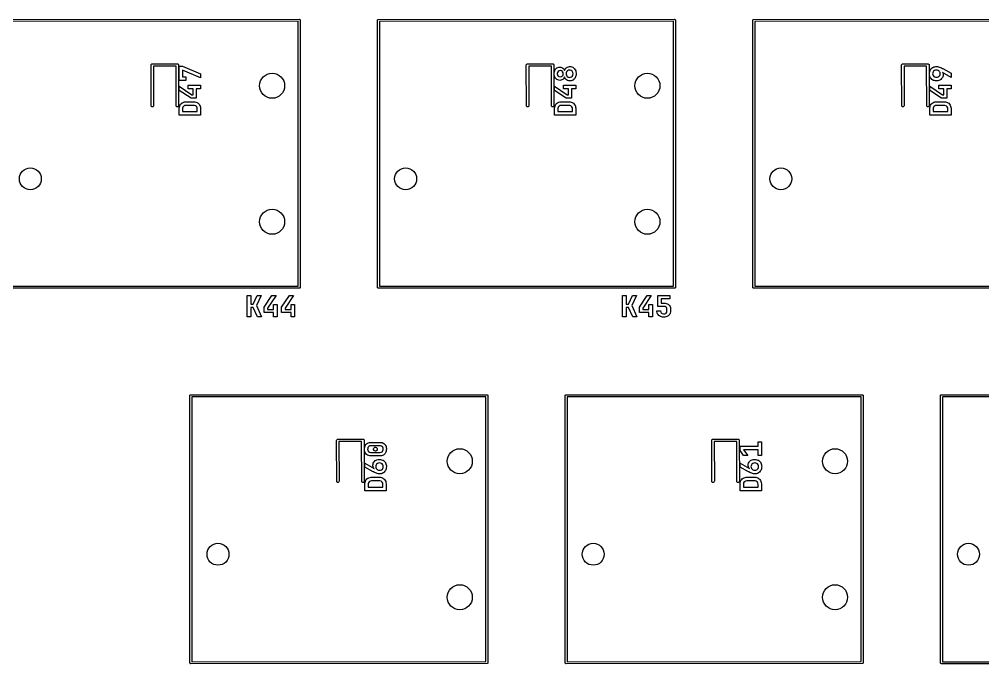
# Model space of a CAD drawing. Extents: x 0.7 to 11, y -6.1 to -1.6.
# Drawn here: x 2.046 to 3.865, y -5.065 to -3.848 of the extents above; entities that cross this region are included whole.
import ezdxf

# ---------------------------------------------------------------- set-up
doc = ezdxf.new("R2010")
doc.units = 0
doc.header["$MEASUREMENT"] = 0
doc.layers.add('BLACK', color=7, linetype='CONTINUOUS')

msp = doc.modelspace()

# ---------------------------------------------------------------- linework, layer by layer
at = {"layer": 'BLACK', "linetype": 'CONTINUOUS'}
for p, q in [((2.015, -3.8486), (2.5748, -3.8484)), ((2.5728, -3.8522), (2.0176, -3.8524)), ((2.573, -4.3524), (2.5728, -3.8522)), ((2.5748, -3.8484), (2.5756, -3.8486)), ((2.5756, -3.8486), (2.5766, -3.8496)), ((2.5766, -3.8496), (2.5768, -4.3543)), ((2.7224, -3.8504), (2.7226, -3.8496)), ((2.7226, -4.3551), (2.7224, -3.8504)), ((2.7226, -3.8496), (2.7237, -3.8486)), ((2.7237, -3.8486), (3.2835, -3.8484)), ((3.2815, -3.8522), (2.7262, -3.8524)), ((2.7262, -3.8524), (2.7264, -4.3525)), ((3.2816, -4.3524), (3.2815, -3.8522)), ((3.2835, -3.8484), (3.2842, -3.8486)), ((3.2842, -3.8486), (3.2853, -3.8496)), ((3.2853, -3.8496), (3.2854, -4.3543)), ((3.4311, -3.8504), (3.4313, -3.8496)), ((3.4313, -4.3551), (3.4311, -3.8504)), ((3.4313, -3.8496), (3.4323, -3.8486)), ((3.4323, -3.8486), (3.9921, -3.8484)), ((3.9902, -3.8522), (3.4349, -3.8524)), ((3.4349, -3.8524), (3.435, -4.3525)), ((2.2949, -3.9346), (2.2951, -3.9337)), ((2.2951, -4.0127), (2.2949, -3.9346)), ((2.2951, -3.9337), (2.2963, -3.9325)), ((2.2963, -3.9325), (2.3445, -3.9323)), ((2.3421, -3.9368), (2.2994, -3.937)), ((2.2994, -3.937), (2.2996, -4.0118)), ((2.3423, -4.0127), (2.3421, -3.9368)), ((2.3445, -3.9323), (2.3454, -3.9325)), ((2.3454, -3.9325), (2.3467, -3.9337)), ((2.3467, -3.9337), (2.3469, -4.0118)), ((2.3482, -3.964), (2.3482, -3.9369)), ((2.3482, -3.9369), (2.3542, -3.9369)), ((2.3542, -3.9369), (2.3884, -3.9515)), ((2.3884, -3.959), (2.3542, -3.9443)), ((2.3542, -3.9443), (2.3542, -3.9571)), ((3.0035, -3.9346), (3.0037, -3.9337)), ((3.0037, -4.0127), (3.0035, -3.9346)), ((3.0037, -3.9337), (3.005, -3.9325)), ((3.005, -3.9325), (3.0531, -3.9323)), ((3.0508, -3.9368), (3.0081, -3.937)), ((3.0081, -3.937), (3.0083, -4.0118)), ((3.051, -4.0127), (3.0508, -3.9368)), ((3.0531, -3.9323), (3.0541, -3.9325)), ((3.0541, -3.9325), (3.0553, -3.9337)), ((3.0553, -3.9337), (3.0555, -4.0118)), ((3.0564, -3.9492), (3.0567, -3.9471)), ((3.0567, -3.9471), (3.0574, -3.9452)), ((3.0574, -3.9452), (3.0576, -3.9447)), ((3.0576, -3.9447), (3.0587, -3.9429)), ((3.0587, -3.9429), (3.06, -3.9414)), ((3.06, -3.9414), (3.0614, -3.9403)), ((3.0614, -3.9403), (3.0632, -3.9394)), ((3.0636, -3.947), (3.0624, -3.9487)), ((3.0632, -3.9394), (3.0651, -3.9388)), ((3.0639, -3.9467), (3.0636, -3.947)), ((3.0656, -3.9457), (3.0639, -3.9467)), ((3.0651, -3.9388), (3.067, -3.9387)), ((3.0676, -3.9454), (3.0656, -3.9457)), ((3.067, -3.9387), (3.069, -3.9389)), ((3.0681, -3.9454), (3.0676, -3.9454)), ((3.0701, -3.9458), (3.0681, -3.9454)), ((3.069, -3.9389), (3.0709, -3.9395)), ((3.0717, -3.947), (3.0701, -3.9458)), ((3.0709, -3.9395), (3.0727, -3.9405)), ((3.0722, -3.9475), (3.0717, -3.947)), ((3.073, -3.9493), (3.0722, -3.9475)), ((3.0727, -3.9405), (3.0741, -3.9419)), ((3.0741, -3.9419), (3.0752, -3.9437)), ((3.0752, -3.9437), (3.0757, -3.9453)), ((3.0757, -3.9453), (3.0758, -3.9453)), ((3.0758, -3.9453), (3.0764, -3.9434)), ((3.0764, -3.9434), (3.0773, -3.9417)), ((3.0773, -3.9417), (3.0777, -3.9412)), ((3.0777, -3.9412), (3.0791, -3.9398)), ((3.0796, -3.9478), (3.079, -3.9497)), ((3.0791, -3.9398), (3.0808, -3.9388)), ((3.0807, -3.9462), (3.0796, -3.9478)), ((3.0815, -3.9455), (3.0807, -3.9462)), ((3.0808, -3.9388), (3.0811, -3.9386)), ((3.0811, -3.9386), (3.083, -3.9379)), ((3.0833, -3.9446), (3.0815, -3.9455)), ((3.083, -3.9379), (3.0851, -3.9376)), ((3.0853, -3.9443), (3.0833, -3.9446)), ((3.0851, -3.9376), (3.0857, -3.9376)), ((3.0864, -3.9444), (3.0853, -3.9443)), ((3.0857, -3.9376), (3.0878, -3.9378)), ((3.0884, -3.945), (3.0864, -3.9444)), ((3.0878, -3.9378), (3.0897, -3.9383)), ((3.09, -3.9462), (3.0884, -3.945)), ((3.0897, -3.9383), (3.0915, -3.9391)), ((3.0909, -3.9474), (3.09, -3.9462)), ((3.0916, -3.9492), (3.0909, -3.9474)), ((3.0915, -3.9391), (3.0919, -3.9393)), ((3.0919, -3.9393), (3.0935, -3.9405)), ((3.0935, -3.9405), (3.0948, -3.942)), ((3.0948, -3.942), (3.0959, -3.9437)), ((3.0959, -3.9437), (3.0961, -3.9441)), ((3.0961, -3.9441), (3.0968, -3.9459)), ((3.0968, -3.9459), (3.0973, -3.9478)), ((3.0973, -3.9478), (3.0976, -3.95)), ((3.7122, -3.9346), (3.7124, -3.9337)), ((3.7124, -4.0127), (3.7122, -3.9346)), ((3.7124, -3.9337), (3.7137, -3.9325)), ((3.7137, -3.9325), (3.7618, -3.9323)), ((3.7595, -3.9368), (3.7168, -3.937)), ((3.7168, -3.937), (3.7169, -4.0118)), ((3.7596, -4.0127), (3.7595, -3.9368)), ((3.7618, -3.9323), (3.7627, -3.9325)), ((3.7627, -3.9325), (3.764, -3.9337)), ((3.764, -3.9337), (3.7642, -4.0118)), ((3.765, -3.9492), (3.7654, -3.9471)), ((3.7654, -3.9471), (3.766, -3.9452)), ((3.766, -3.9452), (3.7666, -3.944)), ((3.7666, -3.944), (3.7677, -3.9422)), ((3.7677, -3.9422), (3.7692, -3.9407)), ((3.7692, -3.9407), (3.7709, -3.9395)), ((3.7709, -3.9395), (3.7712, -3.9393)), ((3.7717, -3.9476), (3.771, -3.9495)), ((3.7712, -3.9393), (3.773, -3.9385)), ((3.7726, -3.9464), (3.7717, -3.9476)), ((3.7741, -3.9452), (3.7726, -3.9464)), ((3.773, -3.9385), (3.7749, -3.9379)), ((3.776, -3.9445), (3.7741, -3.9452)), ((3.7749, -3.9379), (3.777, -3.9376)), ((3.7779, -3.9443), (3.776, -3.9445)), ((3.777, -3.9376), (3.7782, -3.9376)), ((3.7797, -3.9445), (3.7779, -3.9443)), ((3.7782, -3.9376), (3.7803, -3.9377)), ((3.7815, -3.9451), (3.7797, -3.9445)), ((3.7803, -3.9377), (3.7822, -3.9382)), ((3.7832, -3.9462), (3.7815, -3.9451)), ((3.7822, -3.9382), (3.7837, -3.9386)), ((3.7841, -3.9474), (3.7832, -3.9462)), ((3.7837, -3.9386), (3.7856, -3.9393)), ((3.7849, -3.9492), (3.7841, -3.9474)), ((3.7856, -3.9393), (3.7875, -3.9402)), ((3.7875, -3.9402), (3.7893, -3.9411)), ((3.7893, -3.9411), (3.7899, -3.9414)), ((3.7899, -3.9414), (3.8057, -3.9501)), ((2.3608, -3.964), (2.3482, -3.964)), ((2.3542, -3.9571), (2.3608, -3.9571)), ((2.3608, -3.9571), (2.3608, -3.964)), ((2.3884, -3.9515), (2.3884, -3.959)), ((3.0563, -3.9512), (3.0564, -3.9492)), ((3.0563, -3.9519), (3.0563, -3.9512)), ((3.0563, -3.9512), (3.0563, -3.9512)), ((3.0564, -3.9538), (3.0563, -3.9519)), ((3.0569, -3.9558), (3.0564, -3.9538)), ((3.0576, -3.9577), (3.0569, -3.9558)), ((3.0586, -3.9593), (3.0576, -3.9577)), ((3.0599, -3.9609), (3.0586, -3.9593)), ((3.0614, -3.9621), (3.0599, -3.9609)), ((3.0632, -3.963), (3.0614, -3.9621)), ((3.0624, -3.9487), (3.062, -3.9507)), ((3.062, -3.9507), (3.062, -3.9512)), ((3.062, -3.9512), (3.0622, -3.9531)), ((3.0622, -3.9531), (3.0632, -3.9549)), ((3.0632, -3.9549), (3.0636, -3.9554)), ((3.0651, -3.9635), (3.0632, -3.963)), ((3.0636, -3.9554), (3.0652, -3.9565)), ((3.067, -3.9637), (3.0651, -3.9635)), ((3.0652, -3.9565), (3.0672, -3.9569)), ((3.069, -3.9635), (3.067, -3.9637)), ((3.0672, -3.9569), (3.0676, -3.957)), ((3.0676, -3.957), (3.0697, -3.9567)), ((3.0709, -3.9629), (3.069, -3.9635)), ((3.0697, -3.9567), (3.0714, -3.9557)), ((3.0727, -3.9619), (3.0709, -3.9629)), ((3.0714, -3.9557), (3.0717, -3.9554)), ((3.0717, -3.9554), (3.0729, -3.9537)), ((3.0739, -3.9608), (3.0727, -3.9619)), ((3.0729, -3.9537), (3.0733, -3.9517)), ((3.0733, -3.9512), (3.073, -3.9493)), ((3.0733, -3.9517), (3.0733, -3.9512)), ((3.0733, -3.9512), (3.0733, -3.9512)), ((3.075, -3.959), (3.0739, -3.9608)), ((3.0757, -3.9571), (3.075, -3.959)), ((3.0758, -3.9571), (3.0757, -3.9571)), ((3.0759, -3.9577), (3.0758, -3.9571)), ((3.0766, -3.9595), (3.0759, -3.9577)), ((3.0777, -3.9611), (3.0766, -3.9595)), ((3.0779, -3.9614), (3.0777, -3.9611)), ((3.0795, -3.9628), (3.0779, -3.9614)), ((3.079, -3.9497), (3.0789, -3.9512)), ((3.0789, -3.9512), (3.0791, -3.9532)), ((3.0791, -3.9532), (3.0798, -3.955)), ((3.0811, -3.9638), (3.0795, -3.9628)), ((3.0798, -3.955), (3.0807, -3.9562)), ((3.0807, -3.9562), (3.0823, -3.9574)), ((3.0818, -3.9641), (3.0811, -3.9638)), ((3.0837, -3.9646), (3.0818, -3.9641)), ((3.0823, -3.9574), (3.0841, -3.958)), ((3.0857, -3.9648), (3.0837, -3.9646)), ((3.0841, -3.958), (3.0853, -3.9581)), ((3.0853, -3.9581), (3.0873, -3.9578)), ((3.0861, -3.9648), (3.0857, -3.9648)), ((3.0882, -3.9646), (3.0861, -3.9648)), ((3.0873, -3.9578), (3.0892, -3.9569)), ((3.0901, -3.964), (3.0882, -3.9646)), ((3.0892, -3.9569), (3.09, -3.9562)), ((3.09, -3.9562), (3.0911, -3.9546)), ((3.0919, -3.9631), (3.0901, -3.964)), ((3.0911, -3.9546), (3.0917, -3.9526)), ((3.0918, -3.9512), (3.0916, -3.9492)), ((3.0917, -3.9526), (3.0918, -3.9512)), ((3.0922, -3.9629), (3.0919, -3.9631)), ((3.0937, -3.9616), (3.0922, -3.9629)), ((3.095, -3.9601), (3.0937, -3.9616)), ((3.0961, -3.9583), (3.095, -3.9601)), ((3.0966, -3.9571), (3.0961, -3.9583)), ((3.0972, -3.9552), (3.0966, -3.9571)), ((3.0975, -3.9532), (3.0972, -3.9552)), ((3.0976, -3.9512), (3.0975, -3.9532)), ((3.0976, -3.95), (3.0976, -3.9512)), ((3.7649, -3.9512), (3.765, -3.9492)), ((3.765, -3.9525), (3.7649, -3.9512)), ((3.7649, -3.9512), (3.7649, -3.9512)), ((3.7652, -3.9546), (3.765, -3.9525)), ((3.7658, -3.9566), (3.7652, -3.9546)), ((3.7665, -3.9584), (3.7658, -3.9566)), ((3.7668, -3.9588), (3.7665, -3.9584)), ((3.7679, -3.9605), (3.7668, -3.9588)), ((3.7694, -3.9619), (3.7679, -3.9605)), ((3.7711, -3.9631), (3.7694, -3.9619)), ((3.771, -3.9495), (3.7708, -3.9512)), ((3.7708, -3.9512), (3.771, -3.9531)), ((3.771, -3.9531), (3.7717, -3.9548)), ((3.7722, -3.9637), (3.7711, -3.9631)), ((3.7717, -3.9548), (3.7729, -3.9563)), ((3.7741, -3.9643), (3.7722, -3.9637)), ((3.7729, -3.9563), (3.7741, -3.9572)), ((3.7741, -3.9572), (3.776, -3.9579)), ((3.7761, -3.9647), (3.7741, -3.9643)), ((3.776, -3.9579), (3.7779, -3.958)), ((3.7781, -3.9648), (3.7761, -3.9647)), ((3.7779, -3.958), (3.7799, -3.9579)), ((3.7787, -3.9648), (3.7781, -3.9648)), ((3.7807, -3.9646), (3.7787, -3.9648)), ((3.7799, -3.9579), (3.7817, -3.9572)), ((3.7827, -3.9641), (3.7807, -3.9646)), ((3.7817, -3.9572), (3.7833, -3.956)), ((3.7846, -3.9632), (3.7827, -3.9641)), ((3.7833, -3.956), (3.7843, -3.9548)), ((3.7843, -3.9548), (3.785, -3.9529)), ((3.785, -3.963), (3.7846, -3.9632)), ((3.7852, -3.9512), (3.7849, -3.9492)), ((3.785, -3.9529), (3.7852, -3.9512)), ((3.7866, -3.9618), (3.785, -3.963)), ((3.7879, -3.9605), (3.7866, -3.9618)), ((3.7891, -3.9589), (3.7879, -3.9605)), ((3.7893, -3.9585), (3.7891, -3.9589)), ((3.79, -3.9568), (3.7893, -3.9585)), ((3.8057, -3.9581), (3.7894, -3.9487)), ((3.7894, -3.9487), (3.7899, -3.9494)), ((3.7899, -3.9494), (3.7905, -3.9507)), ((3.7905, -3.9549), (3.79, -3.9568)), ((3.7905, -3.9507), (3.7907, -3.9527)), ((3.7907, -3.9528), (3.7905, -3.9549)), ((3.7907, -3.9527), (3.7907, -3.9528)), ((3.8057, -3.9501), (3.8057, -3.9581)), ((2.3482, -3.9826), (2.3482, -3.975)), ((2.3482, -3.975), (2.3722, -3.9909)), ((2.3704, -3.9975), (2.3482, -3.9826)), ((2.3652, -3.9797), (2.3652, -3.9728)), ((2.3652, -3.9728), (2.3884, -3.9728)), ((2.3743, -3.9797), (2.3652, -3.9797)), ((2.3743, -3.9909), (2.3743, -3.9797)), ((2.3884, -3.9797), (2.3804, -3.9797)), ((2.3804, -3.9797), (2.3804, -3.9975)), ((2.3884, -3.9728), (2.3884, -3.9797)), ((3.0568, -3.9826), (3.0568, -3.975)), ((3.0568, -3.975), (3.0809, -3.9909)), ((3.0791, -3.9975), (3.0568, -3.9826)), ((3.0739, -3.9797), (3.0739, -3.9728)), ((3.0739, -3.9728), (3.097, -3.9728)), ((3.083, -3.9797), (3.0739, -3.9797)), ((3.083, -3.9909), (3.083, -3.9797)), ((3.097, -3.9797), (3.0891, -3.9797)), ((3.0891, -3.9797), (3.0891, -3.9975)), ((3.097, -3.9728), (3.097, -3.9797)), ((3.7655, -3.9826), (3.7655, -3.975)), ((3.7655, -3.975), (3.7896, -3.9909)), ((3.7878, -3.9975), (3.7655, -3.9826)), ((3.7826, -3.9797), (3.7826, -3.9728)), ((3.7826, -3.9728), (3.8057, -3.9728)), ((3.7917, -3.9797), (3.7826, -3.9797)), ((3.7917, -3.9909), (3.7917, -3.9797)), ((3.8057, -3.9797), (3.7977, -3.9797)), ((3.7977, -3.9797), (3.7977, -3.9975)), ((3.8057, -3.9728), (3.8057, -3.9797)), ((2.3804, -3.9975), (2.3704, -3.9975)), ((2.3722, -3.9909), (2.3743, -3.9909)), ((3.0891, -3.9975), (3.0791, -3.9975)), ((3.0809, -3.9909), (3.083, -3.9909)), ((3.7977, -3.9975), (3.7878, -3.9975)), ((3.7896, -3.9909), (3.7917, -3.9909)), ((2.2963, -4.014), (2.2951, -4.0127)), ((2.2981, -4.014), (2.2963, -4.014)), ((2.2994, -4.0127), (2.2981, -4.014)), ((2.2996, -4.0118), (2.2994, -4.0127)), ((2.3436, -4.014), (2.3423, -4.0127)), ((2.3454, -4.014), (2.3436, -4.014)), ((2.3467, -4.0127), (2.3454, -4.014)), ((2.3469, -4.0118), (2.3467, -4.0127)), ((2.3482, -4.0177), (2.3483, -4.0157)), ((2.3482, -4.0297), (2.3482, -4.0177)), ((2.3483, -4.0157), (2.3486, -4.0137)), ((2.3486, -4.0137), (2.3492, -4.0118)), ((2.3492, -4.0118), (2.3497, -4.0106)), ((2.3497, -4.0106), (2.3508, -4.0089)), ((2.3508, -4.0089), (2.3521, -4.0074)), ((2.3521, -4.0074), (2.3537, -4.0062)), ((2.3537, -4.0062), (2.3541, -4.006)), ((2.3541, -4.006), (2.3559, -4.0051)), ((2.3544, -4.0165), (2.3543, -4.0177)), ((2.3543, -4.0177), (2.3543, -4.0228)), ((2.3549, -4.0146), (2.3544, -4.0165)), ((2.3561, -4.013), (2.3549, -4.0146)), ((2.3559, -4.0051), (2.358, -4.0045)), ((2.3569, -4.0123), (2.3561, -4.013)), ((2.3587, -4.0114), (2.3569, -4.0123)), ((2.358, -4.0045), (2.36, -4.0043)), ((2.3607, -4.0112), (2.3587, -4.0114)), ((2.36, -4.0043), (2.3607, -4.0043)), ((2.3607, -4.0043), (2.3758, -4.0043)), ((2.3758, -4.0112), (2.3607, -4.0112)), ((2.3758, -4.0043), (2.3778, -4.0044)), ((2.3768, -4.0113), (2.3758, -4.0112)), ((2.3788, -4.0118), (2.3768, -4.0113)), ((2.3778, -4.0044), (2.3797, -4.0048)), ((2.3805, -4.013), (2.3788, -4.0118)), ((2.3797, -4.0048), (2.3817, -4.0056)), ((2.3811, -4.0138), (2.3805, -4.013)), ((2.382, -4.0157), (2.3811, -4.0138)), ((2.3817, -4.0056), (2.3824, -4.006)), ((2.3822, -4.0177), (2.382, -4.0157)), ((2.3822, -4.0228), (2.3822, -4.0177)), ((2.3824, -4.006), (2.3841, -4.0071)), ((2.3841, -4.0071), (2.3855, -4.0086)), ((2.3855, -4.0086), (2.3866, -4.0103)), ((2.3866, -4.0103), (2.3868, -4.0106)), ((2.3868, -4.0106), (2.3876, -4.0124)), ((2.3876, -4.0124), (2.3881, -4.0144)), ((2.3881, -4.0144), (2.3883, -4.0165)), ((2.3883, -4.0165), (2.3884, -4.0177)), ((2.3884, -4.0177), (2.3884, -4.0297)), ((3.005, -4.014), (3.0037, -4.0127)), ((3.0068, -4.014), (3.005, -4.014)), ((3.0081, -4.0127), (3.0068, -4.014)), ((3.0083, -4.0118), (3.0081, -4.0127)), ((3.0522, -4.014), (3.051, -4.0127)), ((3.0541, -4.014), (3.0522, -4.014)), ((3.0553, -4.0127), (3.0541, -4.014)), ((3.0555, -4.0118), (3.0553, -4.0127)), ((3.0568, -4.0177), (3.0569, -4.0157)), ((3.0568, -4.0297), (3.0568, -4.0177)), ((3.0569, -4.0157), (3.0573, -4.0137)), ((3.0573, -4.0137), (3.0578, -4.0118)), ((3.0578, -4.0118), (3.0584, -4.0106)), ((3.0584, -4.0106), (3.0595, -4.0089)), ((3.0595, -4.0089), (3.0608, -4.0074)), ((3.0608, -4.0074), (3.0624, -4.0062)), ((3.0624, -4.0062), (3.0627, -4.006)), ((3.0627, -4.006), (3.0646, -4.0051)), ((3.0631, -4.0165), (3.063, -4.0177)), ((3.063, -4.0177), (3.063, -4.0228)), ((3.0636, -4.0146), (3.0631, -4.0165)), ((3.0647, -4.013), (3.0636, -4.0146)), ((3.0646, -4.0051), (3.0666, -4.0045)), ((3.0655, -4.0123), (3.0647, -4.013)), ((3.0674, -4.0114), (3.0655, -4.0123)), ((3.0666, -4.0045), (3.0687, -4.0043)), ((3.0694, -4.0112), (3.0674, -4.0114)), ((3.0687, -4.0043), (3.0694, -4.0043)), ((3.0694, -4.0043), (3.0844, -4.0043)), ((3.0844, -4.0112), (3.0694, -4.0112)), ((3.0844, -4.0043), (3.0865, -4.0044)), ((3.0855, -4.0113), (3.0844, -4.0112)), ((3.0875, -4.0118), (3.0855, -4.0113)), ((3.0865, -4.0044), (3.0884, -4.0048)), ((3.0891, -4.013), (3.0875, -4.0118)), ((3.0884, -4.0048), (3.0903, -4.0056)), ((3.0898, -4.0138), (3.0891, -4.013)), ((3.0906, -4.0157), (3.0898, -4.0138)), ((3.0903, -4.0056), (3.0911, -4.006)), ((3.0909, -4.0177), (3.0906, -4.0157)), ((3.0909, -4.0228), (3.0909, -4.0177)), ((3.0911, -4.006), (3.0927, -4.0071)), ((3.0927, -4.0071), (3.0941, -4.0086)), ((3.0941, -4.0086), (3.0953, -4.0103)), ((3.0953, -4.0103), (3.0955, -4.0106)), ((3.0955, -4.0106), (3.0962, -4.0124)), ((3.0962, -4.0124), (3.0967, -4.0144)), ((3.0967, -4.0144), (3.097, -4.0165)), ((3.097, -4.0165), (3.097, -4.0177)), ((3.097, -4.0177), (3.097, -4.0297)), ((3.7137, -4.014), (3.7124, -4.0127)), ((3.7155, -4.014), (3.7137, -4.014)), ((3.7167, -4.0127), (3.7155, -4.014)), ((3.7169, -4.0118), (3.7167, -4.0127)), ((3.7609, -4.014), (3.7596, -4.0127)), ((3.7627, -4.014), (3.7609, -4.014)), ((3.764, -4.0127), (3.7627, -4.014)), ((3.7642, -4.0118), (3.764, -4.0127)), ((3.7655, -4.0177), (3.7656, -4.0157)), ((3.7655, -4.0297), (3.7655, -4.0177)), ((3.7656, -4.0157), (3.7659, -4.0137)), ((3.7659, -4.0137), (3.7665, -4.0118)), ((3.7665, -4.0118), (3.767, -4.0106)), ((3.767, -4.0106), (3.7681, -4.0089)), ((3.7681, -4.0089), (3.7695, -4.0074)), ((3.7695, -4.0074), (3.7711, -4.0062)), ((3.7711, -4.0062), (3.7714, -4.006)), ((3.7714, -4.006), (3.7733, -4.0051)), ((3.7723, -4.0146), (3.7717, -4.0165)), ((3.7717, -4.0165), (3.7717, -4.0177)), ((3.7717, -4.0177), (3.7717, -4.0228)), ((3.7734, -4.013), (3.7723, -4.0146)), ((3.7733, -4.0051), (3.7753, -4.0045)), ((3.7742, -4.0123), (3.7734, -4.013)), ((3.776, -4.0114), (3.7742, -4.0123)), ((3.7753, -4.0045), (3.7773, -4.0043)), ((3.778, -4.0112), (3.776, -4.0114)), ((3.7773, -4.0043), (3.778, -4.0043)), ((3.778, -4.0043), (3.7931, -4.0043)), ((3.7931, -4.0112), (3.778, -4.0112)), ((3.7931, -4.0043), (3.7952, -4.0044)), ((3.7942, -4.0113), (3.7931, -4.0112)), ((3.7962, -4.0118), (3.7942, -4.0113)), ((3.7952, -4.0044), (3.7971, -4.0048)), ((3.7978, -4.013), (3.7962, -4.0118)), ((3.7971, -4.0048), (3.799, -4.0056)), ((3.7985, -4.0138), (3.7978, -4.013)), ((3.7993, -4.0157), (3.7985, -4.0138)), ((3.799, -4.0056), (3.7997, -4.006)), ((3.7995, -4.0177), (3.7993, -4.0157)), ((3.7995, -4.0228), (3.7995, -4.0177)), ((3.7997, -4.006), (3.8014, -4.0071)), ((3.8014, -4.0071), (3.8028, -4.0086)), ((3.8028, -4.0086), (3.8039, -4.0103)), ((3.8039, -4.0103), (3.8041, -4.0106)), ((3.8041, -4.0106), (3.8049, -4.0124)), ((3.8049, -4.0124), (3.8054, -4.0144)), ((3.8054, -4.0144), (3.8057, -4.0165)), ((3.8057, -4.0165), (3.8057, -4.0177)), ((3.8057, -4.0177), (3.8057, -4.0297)), ((2.3884, -4.0297), (2.3482, -4.0297)), ((2.3543, -4.0228), (2.3822, -4.0228)), ((3.097, -4.0297), (3.0568, -4.0297)), ((3.063, -4.0228), (3.0909, -4.0228)), ((3.8057, -4.0297), (3.7655, -4.0297)), ((3.7717, -4.0228), (3.7995, -4.0228)), ((2.5756, -4.3561), (2.0157, -4.3563)), ((2.0177, -4.3525), (2.573, -4.3524)), ((2.5766, -4.3551), (2.5756, -4.3561)), ((2.5768, -4.3543), (2.5766, -4.3551)), ((2.7237, -4.3561), (2.7226, -4.3551)), ((2.7244, -4.3563), (2.7237, -4.3561)), ((3.2842, -4.3561), (2.7244, -4.3563)), ((2.7264, -4.3525), (3.2816, -4.3524)), ((3.2853, -4.3551), (3.2842, -4.3561)), ((3.2854, -4.3543), (3.2853, -4.3551)), ((3.4323, -4.3561), (3.4313, -4.3551)), ((3.4331, -4.3563), (3.4323, -4.3561)), ((3.9929, -4.3561), (3.4331, -4.3563)), ((3.435, -4.3525), (3.9903, -4.3524)), ((2.4763, -4.41), (2.4763, -4.3698)), ((2.4763, -4.3698), (2.4832, -4.3698)), ((2.4832, -4.3698), (2.4832, -4.3862)), ((2.4879, -4.3862), (2.4956, -4.3698)), ((2.503, -4.3698), (2.494, -4.389)), ((2.4956, -4.3698), (2.503, -4.3698)), ((2.5084, -4.3921), (2.5233, -4.3698)), ((2.5309, -4.3698), (2.515, -4.3939)), ((2.5233, -4.3698), (2.5309, -4.3698)), ((2.5415, -4.3921), (2.5563, -4.3698)), ((2.564, -4.3698), (2.548, -4.3939)), ((2.5563, -4.3698), (2.564, -4.3698)), ((3.185, -4.41), (3.185, -4.3698)), ((3.185, -4.3698), (3.1919, -4.3698)), ((3.1919, -4.3698), (3.1919, -4.3862)), ((3.1966, -4.3862), (3.2042, -4.3698)), ((3.2117, -4.3698), (3.2026, -4.389)), ((3.2042, -4.3698), (3.2117, -4.3698)), ((3.2171, -4.3921), (3.2319, -4.3698)), ((3.2396, -4.3698), (3.2236, -4.3939)), ((3.2319, -4.3698), (3.2396, -4.3698)), ((3.2516, -4.3905), (3.2516, -4.3698)), ((3.2516, -4.3698), (3.2746, -4.3698)), ((3.2746, -4.376), (3.2581, -4.376)), ((3.2581, -4.376), (3.2582, -4.3844)), ((3.2582, -4.3844), (3.2636, -4.3844)), ((3.2636, -4.3844), (3.2657, -4.3845)), ((3.2657, -4.3845), (3.2677, -4.3849)), ((3.2746, -4.3698), (3.2746, -4.376)), ((2.4832, -4.3862), (2.4879, -4.3862)), ((2.4879, -4.3922), (2.4832, -4.3922)), ((2.4832, -4.3922), (2.4832, -4.41)), ((2.4958, -4.41), (2.4879, -4.3922)), ((2.494, -4.389), (2.5034, -4.41)), ((2.5084, -4.4021), (2.5084, -4.3921)), ((2.5262, -4.4021), (2.5084, -4.4021)), ((2.515, -4.3939), (2.515, -4.396)), ((2.515, -4.396), (2.5262, -4.396)), ((2.5262, -4.396), (2.5262, -4.3869)), ((2.5262, -4.3869), (2.5331, -4.3869)), ((2.5262, -4.41), (2.5262, -4.4021)), ((2.5331, -4.3869), (2.5331, -4.41)), ((2.5415, -4.4021), (2.5415, -4.3921)), ((2.5593, -4.4021), (2.5415, -4.4021)), ((2.548, -4.3939), (2.548, -4.396)), ((2.548, -4.396), (2.5593, -4.396)), ((2.5593, -4.396), (2.5593, -4.3869)), ((2.5593, -4.3869), (2.5661, -4.3869)), ((2.5593, -4.41), (2.5593, -4.4021)), ((2.5661, -4.3869), (2.5661, -4.41)), ((3.1919, -4.3862), (3.1966, -4.3862)), ((3.1965, -4.3922), (3.1919, -4.3922)), ((3.1919, -4.3922), (3.1919, -4.41)), ((3.2045, -4.41), (3.1965, -4.3922)), ((3.2026, -4.389), (3.2121, -4.41)), ((3.2171, -4.4021), (3.2171, -4.3921)), ((3.2349, -4.4021), (3.2171, -4.4021)), ((3.2236, -4.3939), (3.2236, -4.396)), ((3.2236, -4.396), (3.2349, -4.396)), ((3.2349, -4.396), (3.2349, -4.3869)), ((3.2349, -4.3869), (3.2418, -4.3869)), ((3.2349, -4.41), (3.2349, -4.4021)), ((3.2418, -4.3869), (3.2418, -4.41)), ((3.2503, -4.4003), (3.2502, -4.399)), ((3.2502, -4.399), (3.2571, -4.399)), ((3.2506, -4.4024), (3.2503, -4.4003)), ((3.2513, -4.4043), (3.2506, -4.4024)), ((3.2633, -4.3905), (3.2516, -4.3905)), ((3.2571, -4.399), (3.2574, -4.4011)), ((3.2574, -4.4011), (3.2585, -4.4028)), ((3.2585, -4.4028), (3.2588, -4.4031)), ((3.264, -4.3905), (3.2633, -4.3905)), ((3.2659, -4.3909), (3.264, -4.3905)), ((3.2676, -4.392), (3.2659, -4.3909)), ((3.268, -4.3924), (3.2676, -4.392)), ((3.2676, -4.403), (3.2687, -4.4014)), ((3.2677, -4.3849), (3.2697, -4.3855)), ((3.2689, -4.3942), (3.268, -4.3924)), ((3.2687, -4.4014), (3.2691, -4.3993)), ((3.2691, -4.3962), (3.2689, -4.3942)), ((3.2691, -4.3989), (3.2691, -4.3962)), ((3.2691, -4.3993), (3.2691, -4.3989)), ((3.2697, -4.3855), (3.2715, -4.3865)), ((3.2715, -4.3865), (3.2728, -4.3875)), ((3.2728, -4.3875), (3.2741, -4.389)), ((3.2741, -4.389), (3.275, -4.3907)), ((3.2755, -4.4029), (3.2747, -4.4048)), ((3.275, -4.3907), (3.2756, -4.3926)), ((3.2759, -4.4008), (3.2755, -4.4029)), ((3.2756, -4.3926), (3.276, -4.3948)), ((3.276, -4.3989), (3.2759, -4.4008)), ((3.276, -4.3948), (3.276, -4.3962)), ((3.276, -4.3962), (3.276, -4.3989)), ((2.4832, -4.41), (2.4763, -4.41)), ((2.5034, -4.41), (2.4958, -4.41)), ((2.5331, -4.41), (2.5262, -4.41)), ((2.5661, -4.41), (2.5593, -4.41)), ((3.1919, -4.41), (3.185, -4.41)), ((3.2121, -4.41), (3.2045, -4.41)), ((3.2418, -4.41), (3.2349, -4.41)), ((3.2524, -4.406), (3.2513, -4.4043)), ((3.2537, -4.4075), (3.2524, -4.406)), ((3.2551, -4.4085), (3.2537, -4.4075)), ((3.257, -4.4095), (3.2551, -4.4085)), ((3.2591, -4.4102), (3.257, -4.4095)), ((3.2588, -4.4031), (3.2604, -4.4041)), ((3.261, -4.4105), (3.2591, -4.4102)), ((3.2604, -4.4041), (3.2624, -4.4045)), ((3.2632, -4.4106), (3.261, -4.4105)), ((3.2624, -4.4045), (3.2632, -4.4046)), ((3.2632, -4.4046), (3.2651, -4.4044)), ((3.265, -4.4105), (3.2632, -4.4106)), ((3.267, -4.4102), (3.265, -4.4105)), ((3.2651, -4.4044), (3.2669, -4.4036)), ((3.2669, -4.4036), (3.2676, -4.403)), ((3.2691, -4.4096), (3.267, -4.4102)), ((3.271, -4.4087), (3.2691, -4.4096)), ((3.2726, -4.4074), (3.271, -4.4087)), ((3.2736, -4.4064), (3.2726, -4.4074)), ((3.2747, -4.4048), (3.2736, -4.4064)), ((2.3681, -4.5591), (2.3683, -4.5583)), ((2.3683, -5.0637), (2.3681, -4.5591)), ((2.3683, -4.5583), (2.3693, -4.5572)), ((2.3693, -4.5572), (2.9291, -4.5571)), ((2.9272, -4.5609), (2.3719, -4.561)), ((2.3719, -4.561), (2.372, -5.0612)), ((2.9273, -5.061), (2.9272, -4.5609)), ((2.9291, -4.5571), (2.9299, -4.5572)), ((2.9299, -4.5572), (2.931, -4.5583)), ((2.931, -4.5583), (2.9311, -5.063)), ((3.0768, -4.5591), (3.0769, -4.5583)), ((3.0769, -5.0637), (3.0768, -4.5591)), ((3.0769, -4.5583), (3.078, -4.5572)), ((3.078, -4.5572), (3.6378, -4.5571)), ((3.6358, -4.5609), (3.0806, -4.561)), ((3.0806, -4.561), (3.0807, -5.0612)), ((3.636, -5.061), (3.6358, -4.5609)), ((3.6378, -4.5571), (3.6385, -4.5572)), ((3.6385, -4.5572), (3.6396, -4.5583)), ((3.6396, -4.5583), (3.6398, -5.063)), ((3.7854, -4.5591), (3.7856, -4.5583)), ((3.7856, -5.0637), (3.7854, -4.5591)), ((3.7856, -4.5583), (3.7866, -4.5572)), ((3.7866, -4.5572), (4.3465, -4.5571)), ((4.3445, -4.5609), (3.7892, -4.561)), ((3.7892, -4.561), (3.7894, -5.0612)), ((2.6453, -4.6433), (2.6455, -4.6424)), ((2.6455, -4.7214), (2.6453, -4.6433)), ((2.6455, -4.6424), (2.6467, -4.6411)), ((2.6467, -4.6411), (2.6949, -4.6409)), ((2.6925, -4.6455), (2.6498, -4.6457)), ((2.6498, -4.6457), (2.65, -4.7205)), ((2.6927, -4.7214), (2.6925, -4.6455)), ((2.6949, -4.6409), (2.6958, -4.6411)), ((2.6958, -4.6411), (2.6971, -4.6424)), ((2.6971, -4.6424), (2.6972, -4.7205)), ((2.6981, -4.6577), (2.6985, -4.6558)), ((2.6985, -4.6558), (2.6991, -4.6538)), ((2.6991, -4.6538), (2.6995, -4.6531)), ((2.6995, -4.6531), (2.7005, -4.6514)), ((2.7005, -4.6514), (2.702, -4.6499)), ((2.702, -4.6499), (2.7037, -4.6487)), ((2.7037, -4.6487), (2.7054, -4.6478)), ((2.7045, -4.657), (2.704, -4.659)), ((2.7056, -4.6553), (2.7045, -4.657)), ((2.7054, -4.6478), (2.7074, -4.6473)), ((2.7061, -4.6548), (2.7056, -4.6553)), ((2.708, -4.6539), (2.7061, -4.6548)), ((2.7074, -4.6473), (2.7093, -4.6471)), ((2.71, -4.6536), (2.708, -4.6539)), ((2.7093, -4.6471), (2.71, -4.6471)), ((2.71, -4.6471), (2.7273, -4.6471)), ((2.7273, -4.6536), (2.71, -4.6536)), ((2.7155, -4.6579), (2.716, -4.6572)), ((2.716, -4.6572), (2.7177, -4.6563)), ((2.7177, -4.6563), (2.7185, -4.6562)), ((2.7185, -4.6562), (2.7204, -4.6567)), ((2.7204, -4.6567), (2.7211, -4.6572)), ((2.7211, -4.6572), (2.7219, -4.659)), ((2.7273, -4.6471), (2.7293, -4.6472)), ((2.7282, -4.6536), (2.7273, -4.6536)), ((2.7301, -4.6541), (2.7282, -4.6536)), ((2.7293, -4.6472), (2.7313, -4.6476)), ((2.7317, -4.6553), (2.7301, -4.6541)), ((2.7313, -4.6476), (2.7331, -4.6484)), ((2.7324, -4.6561), (2.7317, -4.6553)), ((2.7331, -4.6579), (2.7324, -4.6561)), ((2.7331, -4.6484), (2.7336, -4.6487)), ((2.7336, -4.6487), (2.7354, -4.6499)), ((2.7354, -4.6499), (2.7368, -4.6514)), ((2.7368, -4.6514), (2.7378, -4.6531)), ((2.7378, -4.6531), (2.7386, -4.655)), ((2.7386, -4.655), (2.7391, -4.6568)), ((2.7391, -4.6568), (2.7393, -4.6589)), ((3.3539, -4.6433), (3.3541, -4.6424)), ((3.3541, -4.7214), (3.3539, -4.6433)), ((3.3541, -4.6424), (3.3554, -4.6411)), ((3.3554, -4.6411), (3.4035, -4.6409)), ((3.4012, -4.6455), (3.3585, -4.6457)), ((3.3585, -4.6457), (3.3587, -4.7205)), ((3.4014, -4.7214), (3.4012, -4.6455)), ((3.4035, -4.6409), (3.4044, -4.6411)), ((3.4044, -4.6411), (3.4057, -4.6424)), ((3.4057, -4.6424), (3.4059, -4.7205)), ((3.4072, -4.6625), (3.4072, -4.6544)), ((3.4072, -4.6544), (3.4412, -4.6544)), ((3.4412, -4.6544), (3.4412, -4.646)), ((3.4412, -4.646), (3.4474, -4.646)), ((3.4474, -4.646), (3.4474, -4.6718)), ((2.698, -4.6599), (2.6981, -4.6577)), ((2.698, -4.6608), (2.698, -4.6599)), ((2.698, -4.6599), (2.698, -4.6599)), ((2.6982, -4.6629), (2.698, -4.6608)), ((2.6987, -4.6647), (2.6982, -4.6629)), ((2.6995, -4.6666), (2.6987, -4.6647)), ((2.7005, -4.6683), (2.6995, -4.6666)), ((2.702, -4.6698), (2.7005, -4.6683)), ((2.7037, -4.6711), (2.702, -4.6698)), ((2.7042, -4.6713), (2.7037, -4.6711)), ((2.704, -4.659), (2.7039, -4.6599)), ((2.7039, -4.6599), (2.7042, -4.6619)), ((2.7042, -4.6619), (2.705, -4.6636)), ((2.706, -4.6721), (2.7042, -4.6713)), ((2.705, -4.6636), (2.7056, -4.6644)), ((2.7056, -4.6644), (2.7073, -4.6656)), ((2.708, -4.6725), (2.706, -4.6721)), ((2.7073, -4.6656), (2.7092, -4.6661)), ((2.71, -4.6726), (2.708, -4.6725)), ((2.7092, -4.6661), (2.71, -4.6661)), ((2.71, -4.6661), (2.7273, -4.6661)), ((2.7273, -4.6726), (2.71, -4.6726)), ((2.7151, -4.6598), (2.7155, -4.6579)), ((2.7152, -4.6607), (2.7151, -4.6598)), ((2.716, -4.6625), (2.7152, -4.6607)), ((2.7166, -4.663), (2.716, -4.6625)), ((2.7185, -4.6635), (2.7166, -4.663)), ((2.7194, -4.6634), (2.7185, -4.6635)), ((2.7211, -4.6625), (2.7194, -4.6634)), ((2.7216, -4.6618), (2.7211, -4.6625)), ((2.722, -4.6598), (2.7216, -4.6618)), ((2.7219, -4.659), (2.722, -4.6598)), ((2.7273, -4.6661), (2.7292, -4.6659)), ((2.728, -4.6726), (2.7273, -4.6726)), ((2.7299, -4.6724), (2.728, -4.6726)), ((2.7292, -4.6659), (2.7311, -4.665)), ((2.7319, -4.6719), (2.7299, -4.6724)), ((2.7311, -4.665), (2.7317, -4.6644)), ((2.7317, -4.6644), (2.7329, -4.6627)), ((2.7336, -4.6711), (2.7319, -4.6719)), ((2.7329, -4.6627), (2.7333, -4.6607)), ((2.7334, -4.6598), (2.7331, -4.6579)), ((2.7333, -4.6607), (2.7334, -4.6598)), ((2.7354, -4.6698), (2.7336, -4.6711)), ((2.7368, -4.6683), (2.7354, -4.6698)), ((2.7378, -4.6666), (2.7368, -4.6683)), ((2.7382, -4.6659), (2.7378, -4.6666)), ((2.7389, -4.6639), (2.7382, -4.6659)), ((2.7392, -4.662), (2.7389, -4.6639)), ((2.7393, -4.6598), (2.7392, -4.662)), ((2.7393, -4.6589), (2.7393, -4.6598)), ((3.4139, -4.6718), (3.4072, -4.6625)), ((3.4412, -4.6613), (3.4139, -4.6613)), ((3.4139, -4.6613), (3.4216, -4.6718)), ((3.4216, -4.6718), (3.4139, -4.6718)), ((3.4412, -4.6718), (3.4412, -4.6613)), ((3.4474, -4.6718), (3.4412, -4.6718)), ((2.6985, -4.694), (2.6985, -4.6862)), ((2.6985, -4.6862), (2.7163, -4.6965)), ((2.7143, -4.7027), (2.6985, -4.694)), ((2.7139, -4.6904), (2.7141, -4.6884)), ((2.714, -4.692), (2.7139, -4.6904)), ((2.7143, -4.6929), (2.714, -4.692)), ((2.7141, -4.6884), (2.7146, -4.6863)), ((2.7146, -4.6939), (2.7143, -4.6929)), ((2.7146, -4.6863), (2.7154, -4.6845)), ((2.7151, -4.6949), (2.7146, -4.6939)), ((2.7154, -4.6845), (2.7166, -4.683)), ((2.7166, -4.683), (2.7181, -4.6816)), ((2.7181, -4.6816), (2.7197, -4.6807)), ((2.7193, -4.6912), (2.7191, -4.6929)), ((2.7191, -4.6929), (2.7193, -4.6948)), ((2.72, -4.6893), (2.7193, -4.6912)), ((2.7197, -4.6807), (2.7215, -4.6799)), ((2.7209, -4.6881), (2.72, -4.6893)), ((2.7225, -4.6869), (2.7209, -4.6881)), ((2.7215, -4.6799), (2.7235, -4.6795)), ((2.7244, -4.6862), (2.7225, -4.6869)), ((2.7235, -4.6795), (2.7255, -4.6793)), ((2.7263, -4.686), (2.7244, -4.6862)), ((2.7255, -4.6793), (2.7262, -4.6793)), ((2.7262, -4.6793), (2.7283, -4.6794)), ((2.7282, -4.6862), (2.7263, -4.686)), ((2.7301, -4.6869), (2.7282, -4.6862)), ((2.7283, -4.6794), (2.7303, -4.6798)), ((2.7314, -4.6878), (2.7301, -4.6869)), ((2.7303, -4.6798), (2.7322, -4.6805)), ((2.7326, -4.6893), (2.7314, -4.6878)), ((2.7322, -4.6805), (2.7331, -4.681)), ((2.7333, -4.6909), (2.7326, -4.6893)), ((2.7331, -4.681), (2.7348, -4.6822)), ((2.7335, -4.6929), (2.7333, -4.6909)), ((2.7333, -4.6946), (2.7335, -4.6929)), ((2.7348, -4.6822), (2.7363, -4.6836)), ((2.7363, -4.6836), (2.7375, -4.6853)), ((2.7375, -4.6853), (2.7377, -4.6857)), ((2.7377, -4.6857), (2.7385, -4.6875)), ((2.7385, -4.6875), (2.739, -4.6895)), ((2.739, -4.6895), (2.7393, -4.6916)), ((2.7393, -4.6929), (2.7392, -4.6949)), ((2.7393, -4.6916), (2.7393, -4.6929)), ((3.4072, -4.694), (3.4072, -4.6862)), ((3.4072, -4.6862), (3.4249, -4.6965)), ((3.423, -4.7027), (3.4072, -4.694)), ((3.4226, -4.6904), (3.4227, -4.6884)), ((3.4227, -4.692), (3.4226, -4.6904)), ((3.4227, -4.6884), (3.4232, -4.6863)), ((3.423, -4.6929), (3.4227, -4.692)), ((3.4232, -4.6939), (3.423, -4.6929)), ((3.4232, -4.6863), (3.4241, -4.6845)), ((3.4238, -4.6949), (3.4232, -4.6939)), ((3.4241, -4.6845), (3.4253, -4.683)), ((3.4253, -4.683), (3.4268, -4.6816)), ((3.4268, -4.6816), (3.4284, -4.6807)), ((3.4279, -4.6912), (3.4278, -4.6929)), ((3.4278, -4.6929), (3.428, -4.6948)), ((3.4287, -4.6893), (3.4279, -4.6912)), ((3.4284, -4.6807), (3.4302, -4.6799)), ((3.4296, -4.6881), (3.4287, -4.6893)), ((3.4312, -4.6869), (3.4296, -4.6881)), ((3.4302, -4.6799), (3.4322, -4.6795)), ((3.4331, -4.6862), (3.4312, -4.6869)), ((3.4322, -4.6795), (3.4342, -4.6793)), ((3.435, -4.686), (3.4331, -4.6862)), ((3.4342, -4.6793), (3.4349, -4.6793)), ((3.4349, -4.6793), (3.437, -4.6794)), ((3.4369, -4.6862), (3.435, -4.686)), ((3.4387, -4.6869), (3.4369, -4.6862)), ((3.437, -4.6794), (3.439, -4.6798)), ((3.44, -4.6878), (3.4387, -4.6869)), ((3.439, -4.6798), (3.4408, -4.6805)), ((3.4413, -4.6893), (3.44, -4.6878)), ((3.4408, -4.6805), (3.4418, -4.681)), ((3.4419, -4.6909), (3.4413, -4.6893)), ((3.4418, -4.681), (3.4435, -4.6822)), ((3.4421, -4.6929), (3.4419, -4.6909)), ((3.442, -4.6946), (3.4421, -4.6929)), ((3.4435, -4.6822), (3.445, -4.6836)), ((3.445, -4.6836), (3.4462, -4.6853)), ((3.4462, -4.6853), (3.4464, -4.6857)), ((3.4464, -4.6857), (3.4472, -4.6875)), ((3.4472, -4.6875), (3.4477, -4.6895)), ((3.4477, -4.6895), (3.4479, -4.6916)), ((3.4479, -4.6916), (3.448, -4.6929)), ((3.448, -4.6929), (3.4479, -4.6949)), ((2.7149, -4.703), (2.7143, -4.7027)), ((2.7167, -4.7039), (2.7149, -4.703)), ((2.7164, -4.6963), (2.7151, -4.6949)), ((2.7163, -4.6965), (2.7164, -4.6963)), ((2.7187, -4.7048), (2.7167, -4.7039)), ((2.7206, -4.7055), (2.7187, -4.7048)), ((2.7193, -4.6948), (2.72, -4.6965)), ((2.72, -4.6965), (2.7212, -4.698)), ((2.722, -4.7059), (2.7206, -4.7055)), ((2.7212, -4.698), (2.7225, -4.6989)), ((2.7239, -4.7064), (2.722, -4.7059)), ((2.7225, -4.6989), (2.7244, -4.6996)), ((2.726, -4.7065), (2.7239, -4.7064)), ((2.7244, -4.6996), (2.7263, -4.6998)), ((2.7272, -4.7065), (2.726, -4.7065)), ((2.7263, -4.6998), (2.7283, -4.6995)), ((2.7293, -4.7062), (2.7272, -4.7065)), ((2.7283, -4.6995), (2.7301, -4.6989)), ((2.7313, -4.7057), (2.7293, -4.7062)), ((2.7301, -4.6989), (2.7317, -4.6977)), ((2.733, -4.7048), (2.7313, -4.7057)), ((2.7317, -4.6977), (2.7326, -4.6965)), ((2.7326, -4.6965), (2.7333, -4.6946)), ((2.7336, -4.7045), (2.733, -4.7048)), ((2.7352, -4.7032), (2.7336, -4.7045)), ((2.7366, -4.7017), (2.7352, -4.7032)), ((2.7377, -4.7001), (2.7366, -4.7017)), ((2.7382, -4.6989), (2.7377, -4.7001)), ((2.7389, -4.697), (2.7382, -4.6989)), ((2.7392, -4.6949), (2.7389, -4.697)), ((3.4236, -4.703), (3.423, -4.7027)), ((3.4254, -4.7039), (3.4236, -4.703)), ((3.4251, -4.6963), (3.4238, -4.6949)), ((3.4249, -4.6965), (3.4251, -4.6963)), ((3.4273, -4.7048), (3.4254, -4.7039)), ((3.4292, -4.7055), (3.4273, -4.7048)), ((3.428, -4.6948), (3.4287, -4.6965)), ((3.4287, -4.6965), (3.4299, -4.698)), ((3.4307, -4.7059), (3.4292, -4.7055)), ((3.4299, -4.698), (3.4312, -4.6989)), ((3.4326, -4.7064), (3.4307, -4.7059)), ((3.4312, -4.6989), (3.4331, -4.6996)), ((3.4347, -4.7065), (3.4326, -4.7064)), ((3.4331, -4.6996), (3.435, -4.6998)), ((3.4359, -4.7065), (3.4347, -4.7065)), ((3.435, -4.6998), (3.437, -4.6995)), ((3.438, -4.7062), (3.4359, -4.7065)), ((3.437, -4.6995), (3.4387, -4.6989)), ((3.4399, -4.7057), (3.438, -4.7062)), ((3.4387, -4.6989), (3.4403, -4.6977)), ((3.4417, -4.7048), (3.4399, -4.7057)), ((3.4403, -4.6977), (3.4413, -4.6965)), ((3.4413, -4.6965), (3.442, -4.6946)), ((3.4422, -4.7045), (3.4417, -4.7048)), ((3.4439, -4.7032), (3.4422, -4.7045)), ((3.4453, -4.7017), (3.4439, -4.7032)), ((3.4463, -4.7001), (3.4453, -4.7017)), ((3.4469, -4.6989), (3.4463, -4.7001)), ((3.4475, -4.697), (3.4469, -4.6989)), ((3.4479, -4.6949), (3.4475, -4.697)), ((2.6467, -4.7227), (2.6455, -4.7214)), ((2.6485, -4.7227), (2.6467, -4.7227)), ((2.6498, -4.7214), (2.6485, -4.7227)), ((2.65, -4.7205), (2.6498, -4.7214)), ((2.694, -4.7227), (2.6927, -4.7214)), ((2.6958, -4.7227), (2.694, -4.7227)), ((2.6971, -4.7214), (2.6958, -4.7227)), ((2.6972, -4.7205), (2.6971, -4.7214)), ((2.6985, -4.7264), (2.6986, -4.7244)), ((2.6985, -4.7383), (2.6985, -4.7264)), ((2.6986, -4.7244), (2.699, -4.7223)), ((2.699, -4.7223), (2.6996, -4.7205)), ((2.6996, -4.7205), (2.7001, -4.7193)), ((2.7001, -4.7193), (2.7012, -4.7176)), ((2.7012, -4.7176), (2.7025, -4.7161)), ((2.7025, -4.7161), (2.7041, -4.7148)), ((2.7041, -4.7148), (2.7045, -4.7146)), ((2.7045, -4.7146), (2.7063, -4.7138)), ((2.7048, -4.7251), (2.7047, -4.7264)), ((2.7047, -4.7264), (2.7047, -4.7314)), ((2.7053, -4.7233), (2.7048, -4.7251)), ((2.7065, -4.7216), (2.7053, -4.7233)), ((2.7063, -4.7138), (2.7084, -4.7132)), ((2.7073, -4.7209), (2.7065, -4.7216)), ((2.7091, -4.7201), (2.7073, -4.7209)), ((2.7084, -4.7132), (2.7104, -4.713)), ((2.7111, -4.7199), (2.7091, -4.7201)), ((2.7104, -4.713), (2.7111, -4.713)), ((2.7111, -4.713), (2.7262, -4.713)), ((2.7262, -4.7199), (2.7111, -4.7199)), ((2.7262, -4.713), (2.7282, -4.7131)), ((2.7272, -4.7199), (2.7262, -4.7199)), ((2.7292, -4.7205), (2.7272, -4.7199)), ((2.7282, -4.7131), (2.7301, -4.7135)), ((2.7308, -4.7216), (2.7292, -4.7205)), ((2.7301, -4.7135), (2.7321, -4.7142)), ((2.7315, -4.7225), (2.7308, -4.7216)), ((2.7324, -4.7243), (2.7315, -4.7225)), ((2.7321, -4.7142), (2.7328, -4.7146)), ((2.7326, -4.7264), (2.7324, -4.7243)), ((2.7326, -4.7314), (2.7326, -4.7264)), ((2.7328, -4.7146), (2.7345, -4.7158)), ((2.7345, -4.7158), (2.7359, -4.7172)), ((2.7359, -4.7172), (2.737, -4.7189)), ((2.737, -4.7189), (2.7372, -4.7193)), ((2.7372, -4.7193), (2.738, -4.7211)), ((2.738, -4.7211), (2.7385, -4.723)), ((2.7385, -4.723), (2.7387, -4.7251)), ((2.7387, -4.7251), (2.7388, -4.7264)), ((2.7388, -4.7264), (2.7388, -4.7383)), ((3.3554, -4.7227), (3.3541, -4.7214)), ((3.3572, -4.7227), (3.3554, -4.7227)), ((3.3585, -4.7214), (3.3572, -4.7227)), ((3.3587, -4.7205), (3.3585, -4.7214)), ((3.4026, -4.7227), (3.4014, -4.7214)), ((3.4044, -4.7227), (3.4026, -4.7227)), ((3.4057, -4.7214), (3.4044, -4.7227)), ((3.4059, -4.7205), (3.4057, -4.7214)), ((3.4072, -4.7264), (3.4073, -4.7244)), ((3.4072, -4.7383), (3.4072, -4.7264)), ((3.4073, -4.7244), (3.4076, -4.7223)), ((3.4076, -4.7223), (3.4082, -4.7205)), ((3.4082, -4.7205), (3.4088, -4.7193)), ((3.4088, -4.7193), (3.4099, -4.7176)), ((3.4099, -4.7176), (3.4112, -4.7161)), ((3.4112, -4.7161), (3.4128, -4.7148)), ((3.4128, -4.7148), (3.4131, -4.7146)), ((3.4131, -4.7146), (3.415, -4.7138)), ((3.4135, -4.7251), (3.4134, -4.7264)), ((3.4134, -4.7264), (3.4134, -4.7314)), ((3.414, -4.7233), (3.4135, -4.7251)), ((3.4151, -4.7216), (3.414, -4.7233)), ((3.415, -4.7138), (3.417, -4.7132)), ((3.4159, -4.7209), (3.4151, -4.7216)), ((3.4177, -4.7201), (3.4159, -4.7209)), ((3.417, -4.7132), (3.419, -4.713)), ((3.4198, -4.7199), (3.4177, -4.7201)), ((3.419, -4.713), (3.4198, -4.713)), ((3.4198, -4.713), (3.4348, -4.713)), ((3.4348, -4.7199), (3.4198, -4.7199)), ((3.4348, -4.713), (3.4369, -4.7131)), ((3.4359, -4.7199), (3.4348, -4.7199)), ((3.4379, -4.7205), (3.4359, -4.7199)), ((3.4369, -4.7131), (3.4388, -4.7135)), ((3.4395, -4.7216), (3.4379, -4.7205)), ((3.4388, -4.7135), (3.4407, -4.7142)), ((3.4402, -4.7225), (3.4395, -4.7216)), ((3.441, -4.7243), (3.4402, -4.7225)), ((3.4407, -4.7142), (3.4415, -4.7146)), ((3.4413, -4.7264), (3.441, -4.7243)), ((3.4413, -4.7314), (3.4413, -4.7264)), ((3.4415, -4.7146), (3.4431, -4.7158)), ((3.4431, -4.7158), (3.4445, -4.7172)), ((3.4445, -4.7172), (3.4457, -4.7189)), ((3.4457, -4.7189), (3.4459, -4.7193)), ((3.4459, -4.7193), (3.4466, -4.7211)), ((3.4466, -4.7211), (3.4471, -4.723)), ((3.4471, -4.723), (3.4474, -4.7251)), ((3.4474, -4.7251), (3.4474, -4.7264)), ((3.4474, -4.7264), (3.4474, -4.7383)), ((2.7388, -4.7383), (2.6985, -4.7383)), ((2.7047, -4.7314), (2.7326, -4.7314)), ((3.4474, -4.7383), (3.4072, -4.7383)), ((3.4134, -4.7314), (3.4413, -4.7314)), ((2.3693, -5.0648), (2.3683, -5.0637)), ((2.3701, -5.065), (2.3693, -5.0648)), ((2.9299, -5.0648), (2.3701, -5.065)), ((2.372, -5.0612), (2.9273, -5.061)), ((2.931, -5.0637), (2.9299, -5.0648)), ((2.9311, -5.063), (2.931, -5.0637)), ((3.078, -5.0648), (3.0769, -5.0637)), ((3.0787, -5.065), (3.078, -5.0648)), ((3.6385, -5.0648), (3.0787, -5.065)), ((3.0807, -5.0612), (3.636, -5.061)), ((3.6396, -5.0637), (3.6385, -5.0648)), ((3.6398, -5.063), (3.6396, -5.0637)), ((3.7866, -5.0648), (3.7856, -5.0637)), ((3.7874, -5.065), (3.7866, -5.0648)), ((4.3472, -5.0648), (3.7874, -5.065)), ((3.7894, -5.0612), (4.3446, -5.061))]:
    msp.add_line(p, q, dxfattribs=at)
at = {"layer": 'BLACK'}
for centre, radius in [((2.5236, -3.974), 0.0236), ((3.2323, -3.974), 0.0236), ((2.0669, -4.1496), 0.0207), ((2.7756, -4.1496), 0.0207), ((3.4843, -4.1496), 0.0207), ((2.5236, -4.2307), 0.0236), ((3.2323, -4.2307), 0.0236), ((2.878, -4.6827), 0.0236), ((3.5866, -4.6827), 0.0236), ((2.4213, -4.8583), 0.0207), ((3.1299, -4.8583), 0.0207), ((3.8386, -4.8583), 0.0207), ((2.878, -4.9394), 0.0236), ((3.5866, -4.9394), 0.0236)]:
    msp.add_circle(centre, radius, dxfattribs=at)

doc.saveas('drawing.dxf')
